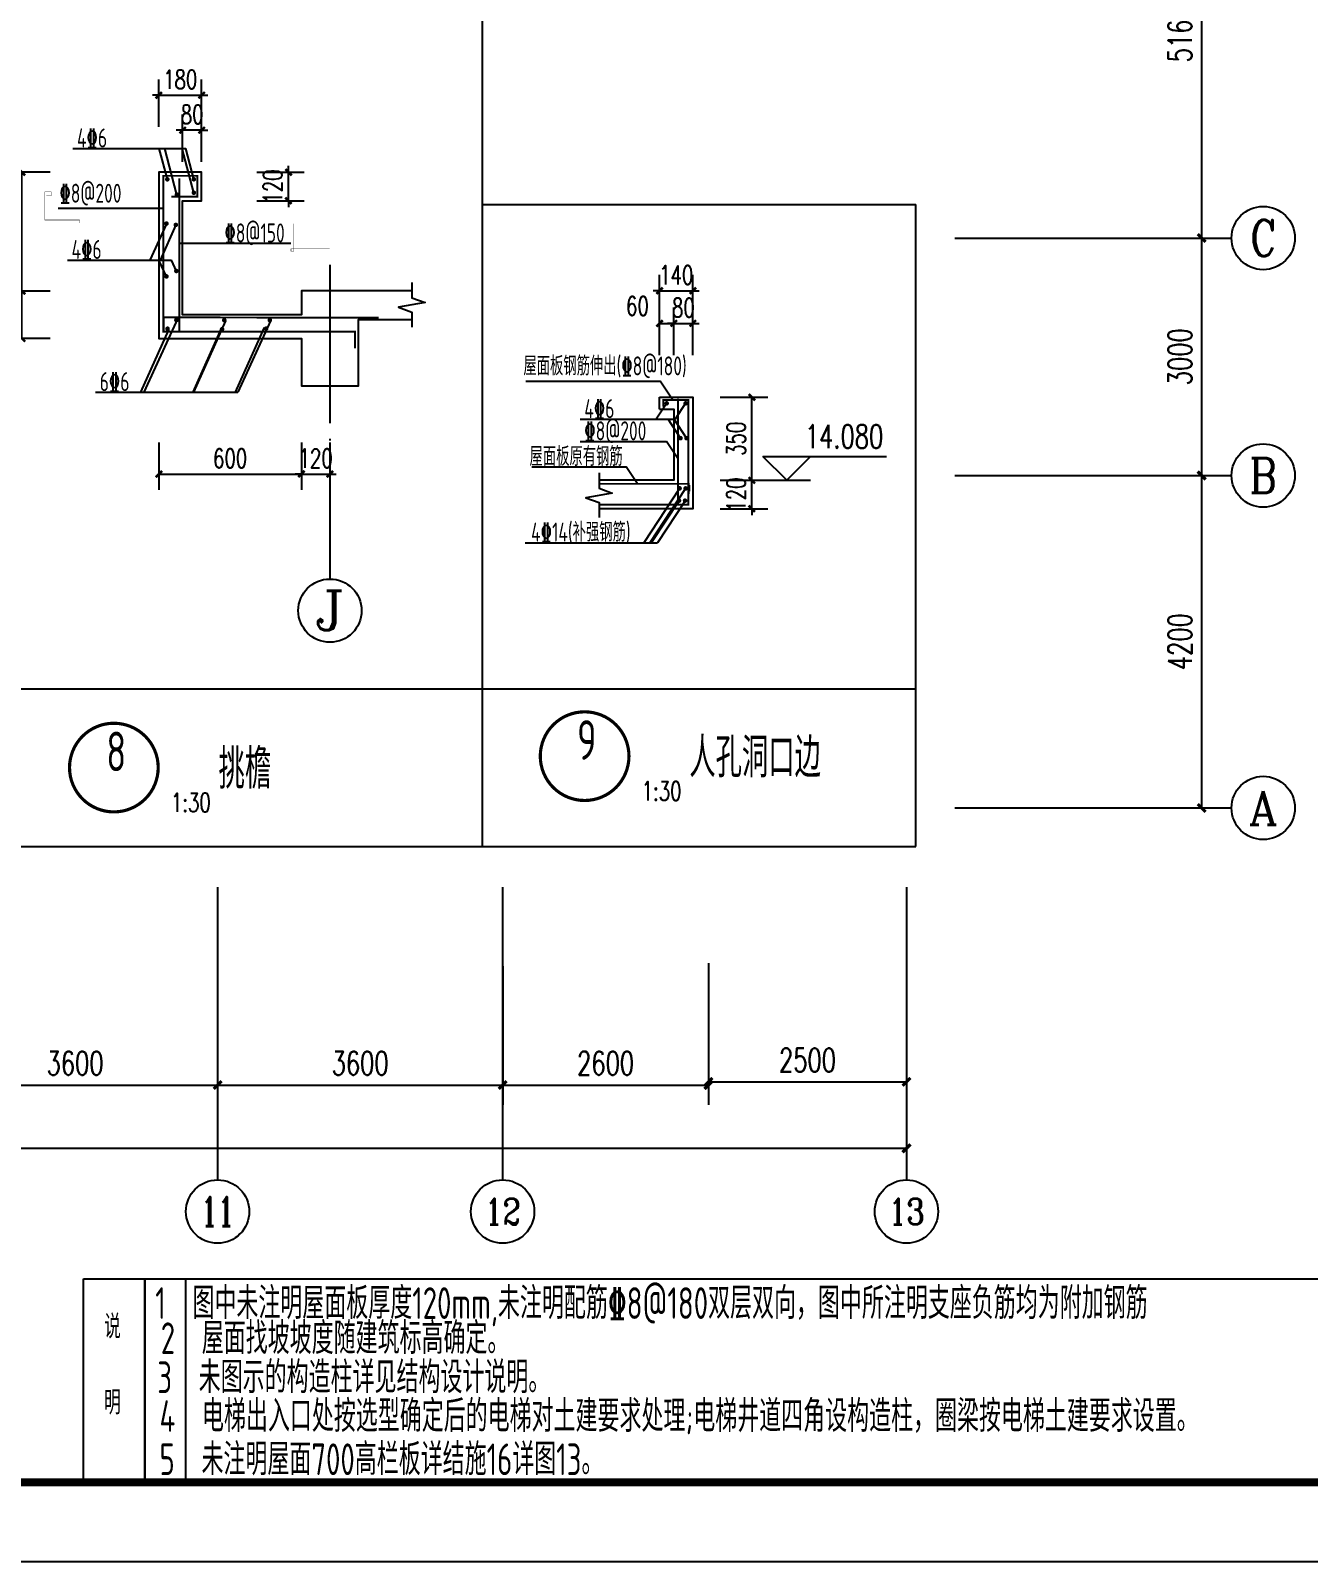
# Model space of a CAD drawing. Extents: x 1051052 to 1482120, y -981644 to -673261.
# Drawn here: x 1327296 to 1343434, y -924648 to -905310 of the extents above; entities that cross this region are included whole.
import ezdxf
from ezdxf.enums import TextEntityAlignment as Align

# ---------------------------------------------------------------- set-up
doc = ezdxf.new("R2010")
doc.units = 0
doc.header["$LTSCALE"] = 1000
doc.header["$MEASUREMENT"] = 0
doc.linetypes.add('DOTE', pattern=[2.42, 2, -0.2, 0.02, -0.2])
for name, color, linetype in [('A-Fixt', 81, 'Continuous'), ('AXIS', 3, 'Continuous'), ('AXIS_TEXT', 7, 'Continuous'), ('DIM_ELEV', 3, 'Continuous'), ('DIM_IDEN', 3, 'Continuous'), ('DIM_LEAD', 3, 'Continuous'), ('DIM_SYMB', 3, 'Continuous'), ('DOTE', 1, 'DOTE'), ('PUB_DIM', 3, 'Continuous'), ('PUB_TEXT', 7, 'Continuous'), ('TK', 142, 'Continuous'), ('剖面钢筋', 1, 'Continuous'), ('填充', 8, 'Continuous')]:
    doc.layers.add(name, color=color, linetype=linetype)
for name, color, linetype, lineweight in [('TAB', 7, 'Continuous', 25), ('TEXT', 7, 'Continuous', 25), ('TITLE', 7, 'Continuous', 25)]:
    doc.layers.add(name, color=color, linetype=linetype, lineweight=lineweight)
doc.styles.add('_TCH_AXIS', font='COMPLEX', dxfattribs={"bigfont": 'GBCBIG'})
doc.styles.add('_TCH_DIM', font='SIMPLEX', dxfattribs={"bigfont": 'GBCBIG'})
doc.styles.add('_TCH_DIM_T3', font='SIMPLEX', dxfattribs={"width": 0.705882, "bigfont": 'GBCBIG'})
doc.styles.add('COMPLEX', font='COMPLEX')
doc.styles.add('FromPkpm', font='Pkpmeng', dxfattribs={"width": 0.7, "bigfont": 'hztxt'})
doc.styles.get("Standard").update_dxf_attribs({"font": 'tssdeng.shx', "width": 0.7, "bigfont": '0hztxt.shx'})
doc.styles.add('TSSD_Norm', font='Tssdeng.shx', dxfattribs={"width": 0.7, "bigfont": 'hztxt.shx'})
doc.styles.add('TSSD_Num', font='Tssdeng.shx', dxfattribs={"width": 0.7, "bigfont": 'hztxt.shx'})
doc.dimstyles.new('_TCH_ARCH&&100', dxfattribs={"dimtxt": 297.5, "dimasz": 100, "dimexe": 250, "dimexo": 300, "dimgap": 126.25, "dimtad": 1, "dimdec": 0, "dimzin": 0, "dimdsep": 46, "dimtxsty": '_TCH_DIM_T3', "dimblk": 'ARCHTICK', "dimcen": 0.09, "dimclrt": 7, "dimazin": 2, "dimtfac": 1, "dimtdec": 0, "dimtix": 1, "dimtmove": 2, "dimatfit": 3, "dimfxl": 0, "dimtolj": 1, "dimtzin": 0, "dimarcsym": 0})
doc.dimstyles.new('TCH-30--80', dxfattribs={"dimtxt": 238, "dimasz": 80, "dimexe": 200, "dimexo": 240, "dimgap": 80, "dimtad": 1, "dimdec": 0, "dimlfac": 0.333333, "dimzin": 0, "dimdsep": 46, "dimtxsty": '_TCH_DIM_T3', "dimblk": 'ARCHTICK', "dimcen": 0.09, "dimclrt": 7, "dimazin": 2, "dimtfac": 1, "dimtdec": 0, "dimtix": 1, "dimtmove": 2, "dimatfit": 3, "dimfxl": 0, "dimtolj": 1, "dimtzin": 0, "dimarcsym": 0})

# ---------------------------------------------------------------- blocks, each defined once
blk = doc.blocks.new('_ArchTick')
at = {"color": 0, "linetype": 'ByBlock', "const_width": 0.4}
blk.add_lwpolyline([(-0.5, -0.5), (0.5, 0.5)], dxfattribs=at)
blk = doc.blocks.new('*D217')
at = {"layer": 'AXIS', "color": 0, "lineweight": -2, "transparency": 16777216}
for p, q in [((1340586, -910930), (1342336, -910930)), ((1342086, -915130), (1342086, -910930)), ((1340586, -915130), (1342336, -915130))]:
    blk.add_line(p, q, dxfattribs=at)
at = {"layer": 'Defpoints', "color": 0, "transparency": 16777216}
for p in [(1339586, -910930), (1342086, -910930), (1339586, -915130)]:
    blk.add_point(p, dxfattribs=at)
at = {"layer": 'AXIS', "color": 0, "lineweight": -2, "transparency": 16777216, "xscale": 100, "yscale": 100, "zscale": 100}
for p, rotation in [((1342086, -910930), 90), ((1342086, -915130), 270)]:
    blk.add_blockref('_ArchTick', p, dxfattribs=dict(at, rotation=rotation))
at = {"layer": 'AXIS', "color": 7, "transparency": 16777216, "insert": (1341811, -913030), "char_height": 297.5, "attachment_point": 5, "rotation": 90, "style": '_TCH_DIM_T3'}
blk.add_mtext('\\A1;4200', dxfattribs=at)
blk = doc.blocks.new('*D218')
at = {"layer": 'AXIS', "color": 0, "lineweight": -2, "transparency": 16777216}
for p, q in [((1340586, -907930), (1342336, -907930)), ((1342086, -910930), (1342086, -907930)), ((1340586, -910930), (1342336, -910930))]:
    blk.add_line(p, q, dxfattribs=at)
at = {"layer": 'Defpoints', "color": 0, "transparency": 16777216}
for p in [(1339586, -907930), (1342086, -907930), (1339586, -910930)]:
    blk.add_point(p, dxfattribs=at)
at = {"layer": 'AXIS', "color": 0, "lineweight": -2, "transparency": 16777216, "xscale": 100, "yscale": 100, "zscale": 100}
for p, rotation in [((1342086, -907930), 90), ((1342086, -910930), 270)]:
    blk.add_blockref('_ArchTick', p, dxfattribs=dict(at, rotation=rotation))
at = {"layer": 'AXIS', "color": 7, "transparency": 16777216, "insert": (1341811, -909430), "char_height": 297.5, "attachment_point": 5, "rotation": 90, "style": '_TCH_DIM_T3'}
blk.add_mtext('\\A1;3000', dxfattribs=at)
blk = doc.blocks.new('*D219')
at = {"layer": 'AXIS', "color": 0, "lineweight": -2, "transparency": 16777216}
for p, q in [((1340586, -902770), (1342336, -902770)), ((1342086, -907930), (1342086, -902770)), ((1340586, -907930), (1342336, -907930))]:
    blk.add_line(p, q, dxfattribs=at)
at = {"layer": 'Defpoints', "color": 0, "transparency": 16777216}
for p in [(1339586, -902770), (1342086, -902770), (1339586, -907930)]:
    blk.add_point(p, dxfattribs=at)
at = {"layer": 'AXIS', "color": 0, "lineweight": -2, "transparency": 16777216, "xscale": 100, "yscale": 100, "zscale": 100}
for p, rotation in [((1342086, -902770), 90), ((1342086, -907930), 270)]:
    blk.add_blockref('_ArchTick', p, dxfattribs=dict(at, rotation=rotation))
at = {"layer": 'AXIS', "color": 7, "transparency": 16777216, "insert": (1341811, -905350), "char_height": 297.5, "attachment_point": 5, "rotation": 90, "style": '_TCH_DIM_T3'}
blk.add_mtext('\\A1;5160', dxfattribs=at)
blk = doc.blocks.new('*D244')
at = {"layer": 'AXIS', "color": 0, "lineweight": -2, "transparency": 16777216}
for p, q in [((1326058, -917130), (1326058, -918880)), ((1329658, -917130), (1329658, -918880)), ((1326058, -918630), (1329658, -918630))]:
    blk.add_line(p, q, dxfattribs=at)
at = {"layer": 'Defpoints', "color": 0, "transparency": 16777216}
for p in [(1326058, -916130), (1329658, -916130), (1329658, -918630)]:
    blk.add_point(p, dxfattribs=at)
at = {"layer": 'AXIS', "color": 0, "lineweight": -2, "transparency": 16777216, "xscale": 100, "yscale": 100, "zscale": 100, "rotation": 180}
blk.add_blockref('_ArchTick', (1326058, -918630), dxfattribs=at)
at = {"layer": 'AXIS', "color": 0, "lineweight": -2, "transparency": 16777216, "xscale": 100, "yscale": 100, "zscale": 100}
blk.add_blockref('_ArchTick', (1329658, -918630), dxfattribs=at)
at = {"layer": 'AXIS', "color": 7, "transparency": 16777216, "insert": (1327858, -918355), "char_height": 297.5, "attachment_point": 5, "style": '_TCH_DIM_T3'}
blk.add_mtext('\\A1;3600', dxfattribs=at)
blk = doc.blocks.new('*D245')
at = {"layer": 'AXIS', "color": 0, "lineweight": -2, "transparency": 16777216}
for p, q in [((1329658, -917130), (1329658, -918880)), ((1333258, -917130), (1333258, -918880)), ((1329658, -918630), (1333258, -918630))]:
    blk.add_line(p, q, dxfattribs=at)
at = {"layer": 'Defpoints', "color": 0, "transparency": 16777216}
for p in [(1329658, -916130), (1333258, -916130), (1333258, -918630)]:
    blk.add_point(p, dxfattribs=at)
at = {"layer": 'AXIS', "color": 0, "lineweight": -2, "transparency": 16777216, "xscale": 100, "yscale": 100, "zscale": 100, "rotation": 180}
blk.add_blockref('_ArchTick', (1329658, -918630), dxfattribs=at)
at = {"layer": 'AXIS', "color": 0, "lineweight": -2, "transparency": 16777216, "xscale": 100, "yscale": 100, "zscale": 100}
blk.add_blockref('_ArchTick', (1333258, -918630), dxfattribs=at)
at = {"layer": 'AXIS', "color": 7, "transparency": 16777216, "insert": (1331458, -918355), "char_height": 297.5, "attachment_point": 5, "style": '_TCH_DIM_T3'}
blk.add_mtext('\\A1;3600', dxfattribs=at)
blk = doc.blocks.new('*D246')
at = {"layer": 'AXIS', "color": 0, "lineweight": -2, "transparency": 16777216}
for p, q in [((1299458, -917930), (1299458, -919680)), ((1338358, -917930), (1338358, -919680)), ((1299458, -919430), (1338358, -919430))]:
    blk.add_line(p, q, dxfattribs=at)
at = {"layer": 'Defpoints', "color": 0, "transparency": 16777216}
for p in [(1299458, -916130), (1338358, -916130), (1338358, -919430)]:
    blk.add_point(p, dxfattribs=at)
at = {"layer": 'AXIS', "color": 0, "lineweight": -2, "transparency": 16777216, "xscale": 100, "yscale": 100, "zscale": 100, "rotation": 180}
blk.add_blockref('_ArchTick', (1299458, -919430), dxfattribs=at)
at = {"layer": 'AXIS', "color": 0, "lineweight": -2, "transparency": 16777216, "xscale": 100, "yscale": 100, "zscale": 100}
blk.add_blockref('_ArchTick', (1338358, -919430), dxfattribs=at)
at = {"layer": 'AXIS', "color": 7, "transparency": 16777216, "insert": (1318908, -919155), "char_height": 297.5, "attachment_point": 5, "style": '_TCH_DIM_T3'}
blk.add_mtext('\\A1;38900', dxfattribs=at)
blk = doc.blocks.new('_AXISO')
blk.add_circle((0, 0), 0.5)
at = {"layer": 'AXIS_TEXT', "style": 'COMPLEX', "width": 1.041667}
blk.add_attdef('A', text='', height=0.56, dxfattribs=at).set_placement((-0.25, -0.28), (0.25, -0.28), align=Align.FIT)
blk = doc.blocks.new('*D251')
at = {"layer": 'AXIS', "color": 0, "lineweight": -2, "transparency": 16777216}
for p, q in [((1333258, -917130), (1333258, -918880)), ((1335858, -917130), (1335858, -918880)), ((1333258, -918630), (1335858, -918630))]:
    blk.add_line(p, q, dxfattribs=at)
at = {"layer": 'Defpoints', "color": 0, "transparency": 16777216}
for p in [(1333258, -916130), (1335858, -916195), (1335858, -918630)]:
    blk.add_point(p, dxfattribs=at)
at = {"layer": 'AXIS', "color": 0, "lineweight": -2, "transparency": 16777216, "xscale": 100, "yscale": 100, "zscale": 100, "rotation": 180}
blk.add_blockref('_ArchTick', (1333258, -918630), dxfattribs=at)
at = {"layer": 'AXIS', "color": 0, "lineweight": -2, "transparency": 16777216, "xscale": 100, "yscale": 100, "zscale": 100}
blk.add_blockref('_ArchTick', (1335858, -918630), dxfattribs=at)
at = {"layer": 'AXIS', "color": 7, "transparency": 16777216, "insert": (1334558, -918355), "char_height": 297.5, "attachment_point": 5, "style": '_TCH_DIM_T3'}
blk.add_mtext('\\A1;2600', dxfattribs=at)
blk = doc.blocks.new('*D253')
at = {"layer": 'AXIS', "color": 0, "lineweight": -2, "transparency": 16777216}
for p, q in [((1335858, -917090), (1335858, -918840)), ((1338358, -917090), (1338358, -918840)), ((1335858, -918590), (1338358, -918590))]:
    blk.add_line(p, q, dxfattribs=at)
at = {"layer": 'Defpoints', "color": 0, "transparency": 16777216}
for p in [(1335858, -916195), (1338358, -916622), (1338358, -918590)]:
    blk.add_point(p, dxfattribs=at)
at = {"layer": 'AXIS', "color": 0, "lineweight": -2, "transparency": 16777216, "xscale": 100, "yscale": 100, "zscale": 100, "rotation": 180}
blk.add_blockref('_ArchTick', (1335858, -918590), dxfattribs=at)
at = {"layer": 'AXIS', "color": 0, "lineweight": -2, "transparency": 16777216, "xscale": 100, "yscale": 100, "zscale": 100}
blk.add_blockref('_ArchTick', (1338358, -918590), dxfattribs=at)
at = {"layer": 'AXIS', "color": 7, "transparency": 16777216, "insert": (1337108, -918315), "char_height": 297.5, "attachment_point": 5, "style": '_TCH_DIM_T3'}
blk.add_mtext('\\A1;2500', dxfattribs=at)
blk = doc.blocks.new('*D834')
at = {"layer": 'Defpoints', "color": 0, "transparency": 16777216}
for p in [(1327187, -908600), (1327782, -908600), (1327782, -909199)]:
    blk.add_point(p, dxfattribs=at)
at = {"layer": 'PUB_DIM', "color": 0, "lineweight": -2, "transparency": 16777216}
for p, q in [((1327542, -908600), (1326987, -908600)), ((1327187, -909199), (1327187, -908600)), ((1327542, -909199), (1326987, -909199))]:
    blk.add_line(p, q, dxfattribs=at)
at = {"layer": 'PUB_DIM', "color": 0, "lineweight": -2, "transparency": 16777216, "xscale": 80, "yscale": 80, "zscale": 80}
for p, rotation in [((1327187, -908600), 90), ((1327187, -909199), 270)]:
    blk.add_blockref('_ArchTick', p, dxfattribs=dict(at, rotation=rotation))
at = {"layer": 'PUB_DIM', "color": 7, "transparency": 16777216, "insert": (1326988, -908899), "char_height": 238, "attachment_point": 5, "rotation": 90, "style": '_TCH_DIM_T3'}
blk.add_mtext('\\A1;200', dxfattribs=at)
blk = doc.blocks.new('*D835')
at = {"layer": 'Defpoints', "color": 0, "transparency": 16777216}
for p in [(1327187, -907099), (1327782, -907099), (1327782, -908600)]:
    blk.add_point(p, dxfattribs=at)
at = {"layer": 'PUB_DIM', "color": 0, "lineweight": -2, "transparency": 16777216}
for p, q in [((1327542, -907099), (1326987, -907099)), ((1327187, -908600), (1327187, -907099)), ((1327542, -908600), (1326987, -908600))]:
    blk.add_line(p, q, dxfattribs=at)
at = {"layer": 'PUB_DIM', "color": 0, "lineweight": -2, "transparency": 16777216, "xscale": 80, "yscale": 80, "zscale": 80}
for p, rotation in [((1327187, -907099), 90), ((1327187, -908600), 270)]:
    blk.add_blockref('_ArchTick', p, dxfattribs=dict(at, rotation=rotation))
at = {"layer": 'PUB_DIM', "color": 7, "transparency": 16777216, "insert": (1326988, -907849), "char_height": 238, "attachment_point": 5, "rotation": 90, "style": '_TCH_DIM_T3'}
blk.add_mtext('\\A1;500', dxfattribs=at)
blk = doc.blocks.new('*D836')
at = {"layer": 'Defpoints', "color": 0, "transparency": 16777216}
for p in [(1329095, -907099), (1330553, -907099), (1329095, -907459)]:
    blk.add_point(p, dxfattribs=at)
at = {"layer": 'PUB_DIM', "color": 0, "lineweight": -2, "transparency": 16777216}
for p, q in [((1330153, -907099), (1330753, -907099)), ((1330553, -907099), (1330553, -907019)), ((1330553, -907459), (1330553, -907099)), ((1330153, -907459), (1330753, -907459)), ((1330553, -907459), (1330553, -907539))]:
    blk.add_line(p, q, dxfattribs=at)
at = {"layer": 'PUB_DIM', "color": 0, "lineweight": -2, "transparency": 16777216, "xscale": 80, "yscale": 80, "zscale": 80}
for p, rotation in [((1330553, -907099), 270), ((1330553, -907459), 90)]:
    blk.add_blockref('_ArchTick', p, dxfattribs=dict(at, rotation=rotation))
at = {"layer": 'PUB_DIM', "color": 7, "transparency": 16777216, "insert": (1330354, -907279), "char_height": 238, "attachment_point": 5, "rotation": 90, "style": '_TCH_DIM_T3'}
blk.add_mtext('\\A1;120', dxfattribs=at)
blk = doc.blocks.new('*D837')
at = {"layer": 'Defpoints', "color": 0, "transparency": 16777216}
for p in [(1329456, -906126), (1328916, -907099), (1329456, -907099)]:
    blk.add_point(p, dxfattribs=at)
at = {"layer": 'PUB_DIM', "color": 0, "lineweight": -2, "transparency": 16777216}
for p, q in [((1328916, -906526), (1328916, -905926)), ((1329456, -906526), (1329456, -905926)), ((1328916, -906126), (1328836, -906126)), ((1328916, -906126), (1329456, -906126)), ((1329456, -906126), (1329536, -906126))]:
    blk.add_line(p, q, dxfattribs=at)
at = {"layer": 'PUB_DIM', "color": 0, "lineweight": -2, "transparency": 16777216, "xscale": 80, "yscale": 80, "zscale": 80}
blk.add_blockref('_ArchTick', (1328916, -906126), dxfattribs=at)
at = {"layer": 'PUB_DIM', "color": 0, "lineweight": -2, "transparency": 16777216, "xscale": 80, "yscale": 80, "zscale": 80, "rotation": 180}
blk.add_blockref('_ArchTick', (1329456, -906126), dxfattribs=at)
at = {"layer": 'PUB_DIM', "color": 7, "transparency": 16777216, "insert": (1329186, -905927), "char_height": 238, "attachment_point": 5, "style": '_TCH_DIM_T3'}
blk.add_mtext('\\A1;180', dxfattribs=at)
blk = doc.blocks.new('*D838')
at = {"layer": 'Defpoints', "color": 0, "transparency": 16777216}
for p in [(1329216, -906568), (1329456, -907541), (1329216, -907954)]:
    blk.add_point(p, dxfattribs=at)
at = {"layer": 'PUB_DIM', "color": 0, "lineweight": -2, "transparency": 16777216}
for p, q in [((1329216, -906968), (1329216, -906368)), ((1329456, -906968), (1329456, -906368)), ((1329216, -906568), (1329136, -906568)), ((1329456, -906568), (1329216, -906568)), ((1329456, -906568), (1329536, -906568))]:
    blk.add_line(p, q, dxfattribs=at)
at = {"layer": 'PUB_DIM', "color": 0, "lineweight": -2, "transparency": 16777216, "xscale": 80, "yscale": 80, "zscale": 80}
blk.add_blockref('_ArchTick', (1329216, -906568), dxfattribs=at)
at = {"layer": 'PUB_DIM', "color": 0, "lineweight": -2, "transparency": 16777216, "xscale": 80, "yscale": 80, "zscale": 80, "rotation": 180}
blk.add_blockref('_ArchTick', (1329456, -906568), dxfattribs=at)
at = {"layer": 'PUB_DIM', "color": 7, "transparency": 16777216, "insert": (1329336, -906369), "char_height": 238, "attachment_point": 5, "style": '_TCH_DIM_T3'}
blk.add_mtext('\\A1;80', dxfattribs=at)
blk = doc.blocks.new('*D839')
at = {"layer": 'Defpoints', "color": 0, "transparency": 16777216}
for p in [(1328916, -909199), (1330716, -909199), (1330716, -910912)]:
    blk.add_point(p, dxfattribs=at)
at = {"layer": 'PUB_DIM', "color": 0, "lineweight": -2, "transparency": 16777216}
for p, q in [((1328916, -910512), (1328916, -911112)), ((1330716, -910512), (1330716, -911112)), ((1328916, -910912), (1330716, -910912))]:
    blk.add_line(p, q, dxfattribs=at)
at = {"layer": 'PUB_DIM', "color": 0, "lineweight": -2, "transparency": 16777216, "xscale": 80, "yscale": 80, "zscale": 80, "rotation": 180}
blk.add_blockref('_ArchTick', (1328916, -910912), dxfattribs=at)
at = {"layer": 'PUB_DIM', "color": 0, "lineweight": -2, "transparency": 16777216, "xscale": 80, "yscale": 80, "zscale": 80}
blk.add_blockref('_ArchTick', (1330716, -910912), dxfattribs=at)
at = {"layer": 'PUB_DIM', "color": 7, "transparency": 16777216, "insert": (1329816, -910713), "char_height": 238, "attachment_point": 5, "style": '_TCH_DIM_T3'}
blk.add_mtext('\\A1;600', dxfattribs=at)
blk = doc.blocks.new('*D840')
at = {"layer": 'Defpoints', "color": 0, "transparency": 16777216}
for p in [(1330716, -909199), (1331076, -909799), (1331076, -910912)]:
    blk.add_point(p, dxfattribs=at)
at = {"layer": 'PUB_DIM', "color": 0, "lineweight": -2, "transparency": 16777216}
for p, q in [((1330716, -910512), (1330716, -911112)), ((1331076, -910512), (1331076, -911112)), ((1330716, -910912), (1330636, -910912)), ((1330716, -910912), (1331076, -910912)), ((1331076, -910912), (1331156, -910912))]:
    blk.add_line(p, q, dxfattribs=at)
at = {"layer": 'PUB_DIM', "color": 0, "lineweight": -2, "transparency": 16777216, "xscale": 80, "yscale": 80, "zscale": 80}
blk.add_blockref('_ArchTick', (1330716, -910912), dxfattribs=at)
at = {"layer": 'PUB_DIM', "color": 0, "lineweight": -2, "transparency": 16777216, "xscale": 80, "yscale": 80, "zscale": 80, "rotation": 180}
blk.add_blockref('_ArchTick', (1331076, -910912), dxfattribs=at)
at = {"layer": 'PUB_DIM', "color": 7, "transparency": 16777216, "insert": (1330896, -910713), "char_height": 238, "attachment_point": 5, "style": '_TCH_DIM_T3'}
blk.add_mtext('\\A1;120', dxfattribs=at)
blk = doc.blocks.new('*D851')
at = {"layer": 'Defpoints', "color": 0, "transparency": 16777216}
for p in [(1335660, -908596), (1335240, -909284), (1335660, -909284)]:
    blk.add_point(p, dxfattribs=at)
at = {"layer": 'PUB_DIM', "color": 0, "lineweight": -2, "transparency": 16777216}
for p, q in [((1335240, -908996), (1335240, -908396)), ((1335660, -908996), (1335660, -908396)), ((1335240, -908596), (1335160, -908596)), ((1335240, -908596), (1335660, -908596)), ((1335660, -908596), (1335740, -908596))]:
    blk.add_line(p, q, dxfattribs=at)
at = {"layer": 'PUB_DIM', "color": 0, "lineweight": -2, "transparency": 16777216, "xscale": 80, "yscale": 80, "zscale": 80}
blk.add_blockref('_ArchTick', (1335240, -908596), dxfattribs=at)
at = {"layer": 'PUB_DIM', "color": 0, "lineweight": -2, "transparency": 16777216, "xscale": 80, "yscale": 80, "zscale": 80, "rotation": 180}
blk.add_blockref('_ArchTick', (1335660, -908596), dxfattribs=at)
at = {"layer": 'PUB_DIM', "color": 7, "transparency": 16777216, "insert": (1335450, -908397), "char_height": 238, "attachment_point": 5, "style": '_TCH_DIM_T3'}
blk.add_mtext('\\A1;140', dxfattribs=at)
blk = doc.blocks.new('*D852')
at = {"layer": 'Defpoints', "color": 0, "transparency": 16777216}
for p in [(1335332, -910991), (1336405, -910991), (1335332, -911351)]:
    blk.add_point(p, dxfattribs=at)
at = {"layer": 'PUB_DIM', "color": 0, "lineweight": -2, "transparency": 16777216}
for p, q in [((1336005, -910991), (1336605, -910991)), ((1336405, -910991), (1336405, -910911)), ((1336405, -911351), (1336405, -910991)), ((1336005, -911351), (1336605, -911351)), ((1336405, -911351), (1336405, -911431))]:
    blk.add_line(p, q, dxfattribs=at)
at = {"layer": 'PUB_DIM', "color": 0, "lineweight": -2, "transparency": 16777216, "xscale": 80, "yscale": 80, "zscale": 80}
for p, rotation in [((1336405, -910991), 270), ((1336405, -911351), 90)]:
    blk.add_blockref('_ArchTick', p, dxfattribs=dict(at, rotation=rotation))
at = {"layer": 'PUB_DIM', "color": 7, "transparency": 16777216, "insert": (1336206, -911171), "char_height": 238, "attachment_point": 5, "rotation": 90, "style": '_TCH_DIM_T3'}
blk.add_mtext('\\A1;120', dxfattribs=at)
blk = doc.blocks.new('*D853')
at = {"layer": 'Defpoints', "color": 0, "transparency": 16777216}
for p in [(1335332, -909941), (1336405, -909941), (1335332, -910991)]:
    blk.add_point(p, dxfattribs=at)
at = {"layer": 'PUB_DIM', "color": 0, "lineweight": -2, "transparency": 16777216}
for p, q in [((1336005, -909941), (1336605, -909941)), ((1336405, -910991), (1336405, -909941)), ((1336005, -910991), (1336605, -910991))]:
    blk.add_line(p, q, dxfattribs=at)
at = {"layer": 'PUB_DIM', "color": 0, "lineweight": -2, "transparency": 16777216, "xscale": 80, "yscale": 80, "zscale": 80}
for p, rotation in [((1336405, -909941), 90), ((1336405, -910991), 270)]:
    blk.add_blockref('_ArchTick', p, dxfattribs=dict(at, rotation=rotation))
at = {"layer": 'PUB_DIM', "color": 7, "transparency": 16777216, "insert": (1336206, -910466), "char_height": 238, "attachment_point": 5, "rotation": 90, "style": '_TCH_DIM_T3'}
blk.add_mtext('\\A1;350', dxfattribs=at)
blk = doc.blocks.new('*D854')
at = {"layer": 'Defpoints', "color": 0, "transparency": 16777216}
for p in [(1335420, -909008), (1335240, -909941), (1335420, -909941)]:
    blk.add_point(p, dxfattribs=at)
at = {"layer": 'PUB_DIM', "color": 0, "lineweight": -2, "transparency": 16777216}
for p, q in [((1335240, -909408), (1335240, -908808)), ((1335420, -909408), (1335420, -908808)), ((1335240, -909008), (1335420, -909008))]:
    blk.add_line(p, q, dxfattribs=at)
at = {"layer": 'PUB_DIM', "color": 0, "lineweight": -2, "transparency": 16777216, "xscale": 80, "yscale": 80, "zscale": 80, "rotation": 180}
blk.add_blockref('_ArchTick', (1335240, -909008), dxfattribs=at)
at = {"layer": 'PUB_DIM', "color": 0, "lineweight": -2, "transparency": 16777216, "xscale": 80, "yscale": 80, "zscale": 80}
blk.add_blockref('_ArchTick', (1335420, -909008), dxfattribs=at)
at = {"layer": 'PUB_DIM', "color": 7, "transparency": 16777216, "insert": (1334960, -908788), "char_height": 238, "attachment_point": 5, "style": '_TCH_DIM_T3'}
blk.add_mtext('\\A1;60', dxfattribs=at)
blk = doc.blocks.new('*D855')
at = {"layer": 'Defpoints', "color": 0, "transparency": 16777216}
for p in [(1335660, -909008), (1335420, -909941), (1335660, -909941)]:
    blk.add_point(p, dxfattribs=at)
at = {"layer": 'PUB_DIM', "color": 0, "lineweight": -2, "transparency": 16777216}
for p, q in [((1335420, -909408), (1335420, -908808)), ((1335660, -909408), (1335660, -908808)), ((1335420, -909008), (1335340, -909008)), ((1335420, -909008), (1335660, -909008)), ((1335660, -909008), (1335740, -909008))]:
    blk.add_line(p, q, dxfattribs=at)
at = {"layer": 'PUB_DIM', "color": 0, "lineweight": -2, "transparency": 16777216, "xscale": 80, "yscale": 80, "zscale": 80}
blk.add_blockref('_ArchTick', (1335420, -909008), dxfattribs=at)
at = {"layer": 'PUB_DIM', "color": 0, "lineweight": -2, "transparency": 16777216, "xscale": 80, "yscale": 80, "zscale": 80, "rotation": 180}
blk.add_blockref('_ArchTick', (1335660, -909008), dxfattribs=at)
at = {"layer": 'PUB_DIM', "color": 7, "transparency": 16777216, "insert": (1335540, -908809), "char_height": 238, "attachment_point": 5, "style": '_TCH_DIM_T3'}
blk.add_mtext('\\A1;80', dxfattribs=at)
blk = doc.blocks.new('A2K')
at = {"layer": 'TK'}
blk.add_lwpolyline([(0, 0), (59400, 0), (59400, 42000), (0, 42000)], close=True, dxfattribs=at)
at = {"layer": 'TK', "const_width": 100}
blk.add_lwpolyline([(2500, 1000), (58400, 1000), (58400, 41000), (2500, 41000)], close=True, dxfattribs=at)

msp = doc.modelspace()

# ---------------------------------------------------------------- linework, layer by layer
at = {"layer": 'A-Fixt', "color": 0}
msp.add_line((1335239.768, -910090.667), (1335239.768, -909940.667), dxfattribs=at)
for points in [[(1332110.522, -908598.546), (1330716.324, -908598.546), (1330716.324, -908898.546), (1329216.324, -908898.546), (1329216.324, -907459.327), (1329456.324, -907459.327), (1329456.324, -907098.546), (1328916.324, -907098.546), (1328916.324, -909198.546), (1330716.324, -909198.546), (1330716.324, -909798.546), (1331436.324, -909798.546), (1331436.324, -908961.44), (1332110.522, -908961.44)], [(1335239.768, -909940.667), (1335659.768, -909940.667), (1335659.768, -911350.667), (1334474.613, -911350.667)], [(1335239.768, -910090.667), (1335419.768, -910090.667), (1335419.768, -910990.667), (1334474.613, -910990.667)]]:
    msp.add_lwpolyline(points, dxfattribs=at)
at = {"layer": 'AXIS'}
for p, q in [((1338970.013, -907930.289), (1342462.943, -907930.289)), ((1338970.013, -910930.289), (1342462.943, -910930.289)), ((1338970.013, -915130.289), (1342462.943, -915130.289)), ((1329657.602, -916130.289), (1329657.602, -919828.949)), ((1333257.602, -916130.289), (1333257.602, -919828.949)), ((1338357.602, -916130.289), (1338357.602, -919828.949))]:
    msp.add_line(p, q, dxfattribs=at)
for points in [[(1327962.497, -921077.212), (1343758.453, -921077.212), (1343758.453, -923648.121), (1327962.497, -923648.121)], [(1327962.497, -921077.212), (1328739.719, -921077.212), (1328739.719, -923648.121), (1327962.497, -923648.121)], [(1328739.719, -921077.212), (1329250.688, -921077.212), (1329250.688, -923648.121), (1328739.719, -923648.121)]]:
    msp.add_lwpolyline(points, close=True, dxfattribs=at)
msp.add_circle((1331076.324, -912637.436), 399.6, dxfattribs=at)
at = {"layer": 'DIM_ELEV'}
for p, q in [((1336845.202, -910990.667), (1336545.202, -910690.667)), ((1336545.202, -910690.667), (1338105.202, -910690.667)), ((1336845.202, -910990.667), (1337145.202, -910690.667)), ((1336145.202, -910990.667), (1337145.202, -910990.667))]:
    msp.add_line(p, q, dxfattribs=at)
at = {"layer": 'DIM_IDEN', "const_width": 40}
for points in [[(1334852.961, -914475.657, 1), (1333732.961, -914475.657, 1)], [(1328907.537, -914620.023, 1), (1327787.537, -914620.023, 1)]]:
    msp.add_lwpolyline(points, format="xyb", close=True, dxfattribs=at)
at = {"layer": 'DIM_LEAD'}
for p, q in [((1327830.65, -906800.712), (1329254.81, -906800.712)), ((1329022.942, -907188.487), (1328920.215, -906800.712)), ((1329143.849, -907382.557), (1328989.711, -906800.712)), ((1329357.537, -907357.691), (1329209.986, -906800.712)), ((1329357.537, -907188.487), (1329254.81, -906800.712)), ((1328973.163, -907556.508), (1327644.765, -907556.508)), ((1329011.988, -907752.371), (1328801.9, -908209.311)), ((1329130.322, -907764.44), (1328931.209, -908209.311)), ((1330581.176, -908000.225), (1329175.993, -908000.225)), ((1327761.518, -908209.311), (1329076.531, -908209.311)), ((1329011.988, -908416.362), (1328916.792, -908209.311)), ((1329139.723, -908350.5), (1329076.531, -908209.311)), ((1329155.261, -908943.679), (1328725.281, -909878.884)), ((1329704.593, -909072.126), (1329343.509, -909878.884)), ((1329756.547, -908977.757), (1329353.226, -909878.884)), ((1330246.868, -909062.449), (1329881.453, -909878.884)), ((1330328.131, -908969.467), (1329913.053, -909878.884)), ((1329036.432, -909089.066), (1328682.93, -909878.884)), ((1333550.784, -909739.183), (1335249.052, -909739.183)), ((1335405.814, -909977.442), (1335249.052, -909739.183)), ((1328117.271, -909878.884), (1329913.053, -909878.884)), ((1335329.541, -910018.249), (1335196.677, -910220.186)), ((1335568.901, -910018.306), (1335436.074, -910220.186)), ((1334237.132, -910220.186), (1335436.074, -910220.186)), ((1335504.516, -910458.446), (1335347.755, -910220.186)), ((1335579.804, -910458.446), (1335423.043, -910220.186)), ((1334237.132, -910500.663), (1335326.535, -910500.663)), ((1335468.977, -910717.16), (1335326.535, -910500.663)), ((1333625.454, -910818.842), (1334818.804, -910818.842)), ((1334961.247, -911035.338), (1334818.804, -910818.842)), ((1335492.327, -911092.382), (1335039.852, -911780.091)), ((1335568.631, -911092.382), (1335116.156, -911780.091)), ((1335485.27, -911247.577), (1335134.904, -911780.091)), ((1335561.573, -911248.368), (1335211.729, -911780.091)), ((1333541.305, -911780.091), (1335211.729, -911780.091))]:
    msp.add_line(p, q, dxfattribs=at)
at = {"layer": 'DIM_SYMB'}
for points in [[(1332110.522, -908492.947), (1332110.522, -908685.223), (1332278.522, -908746.37), (1331942.522, -908805.615), (1332110.522, -908865.223), (1332110.522, -909057.498)], [(1334474.613, -910897.932), (1334474.613, -911090.208), (1334642.613, -911151.355), (1334306.613, -911210.6), (1334474.613, -911270.208), (1334474.613, -911462.484)]]:
    msp.add_lwpolyline(points, dxfattribs=at)
at = {"layer": 'DOTE', "linetype": 'DOTE'}
msp.add_line((1331076.324, -908268.546), (1331076.324, -912237.836), dxfattribs=at)
at = {"layer": 'DOTE'}
msp.add_line((1332110.522, -908598.546), (1330716.324, -908598.546), dxfattribs=at)
at = {"layer": 'TAB'}
for p, q in [((1333001.907, -915618.815), (1333001.907, -904575.371)), ((1333001.907, -907507.926), (1338476.501, -907507.926)), ((1338476.501, -915618.815), (1338476.501, -907507.926)), ((1311344.242, -913624.854), (1333001.907, -913624.854)), ((1333001.907, -913624.854), (1338476.501, -913624.854)), ((1311344.242, -915618.815), (1333001.907, -915618.815)), ((1333001.907, -915618.815), (1338476.501, -915618.815))]:
    msp.add_line(p, q, dxfattribs=at)
at = {"layer": '剖面钢筋'}
msp.add_line((1335613.884, -911051.652), (1335613.884, -911127.253), dxfattribs=at)
for points, const_width in [([(1329072.785, -907409.444), (1329403.515, -907409.444), (1329403.515, -907144.58), (1328973.163, -907144.58), (1328973.163, -909113.675), (1331391.332, -909113.675), (1331391.332, -909323.831)], 25), ([(1329175.993, -907177.311), (1329175.993, -909113.139), (1328976.662, -909113.139), (1328976.662, -908933.641), (1331691.921, -908935.214)], 25), ([(1327494.467, -907395.608), (1327553.998, -907395.608), (1327553.998, -907347.933), (1327476.535, -907347.933), (1327476.535, -907702.37), (1327911.805, -907702.37), (1327911.805, -907740.198)], 4.5), ([(1330620.601, -907749.141), (1330620.601, -908097.59), (1330584.722, -908097.59), (1330584.722, -908065.28), (1331073.468, -908065.563)], 4.5), ([(1334474.613, -911298.822), (1335604.253, -911298.822), (1335604.253, -909977.442), (1335287.07, -909977.442), (1335287.07, -910061.194)], 25), ([(1335607.395, -911164.297), (1335607.395, -911035.338), (1334474.613, -911035.338)], 25)]:
    msp.add_lwpolyline(points, dxfattribs=dict(at, const_width=const_width))
at = {"layer": '剖面钢筋', "const_width": 28.8}
for points in [[(1329008.542, -907188.487, 1), (1329037.342, -907188.487, 1)], [(1329343.137, -907188.487, 1), (1329371.937, -907188.487, 1)], [(1329343.137, -907357.691, 1), (1329371.937, -907357.691, 1)], [(1329129.449, -907382.557, 1), (1329158.249, -907382.557, 1)], [(1328997.588, -907747.59, 1), (1329026.388, -907747.59, 1)], [(1329115.922, -907764.44, 1), (1329144.722, -907764.44, 1)], [(1328997.588, -908414.706, 1), (1329026.388, -908414.706, 1)], [(1329122.686, -908346.87, 1), (1329151.486, -908346.87, 1)], [(1329011.111, -909075.684, 1), (1329039.911, -909075.684, 1)], [(1329122.694, -908967.08, 1), (1329151.494, -908967.08, 1)], [(1329699.201, -909082.809, 1), (1329728.001, -909082.809, 1)], [(1329727.549, -908967.435, 1), (1329756.349, -908967.435, 1)], [(1330255.842, -909074.216, 1), (1330284.642, -909074.216, 1)], [(1330302.563, -908967.772, 1), (1330331.363, -908967.772, 1)], [(1335315.141, -910018.362, 1), (1335343.941, -910018.362, 1)], [(1335554.501, -910018.306, 1), (1335583.301, -910018.306, 1)], [(1335490.116, -910458.446, 1), (1335518.916, -910458.446, 1)], [(1335565.404, -910458.446, 1), (1335594.204, -910458.446, 1)], [(1335477.927, -911092.382, 1), (1335506.727, -911092.382, 1)], [(1335554.231, -911093.173, 1), (1335583.031, -911093.173, 1)], [(1335470.87, -911247.577, 1), (1335499.67, -911247.577, 1)], [(1335547.173, -911248.368, 1), (1335575.973, -911248.368, 1)]]:
    msp.add_lwpolyline(points, format="xyb", close=True, dxfattribs=at)
at = {"layer": '剖面钢筋'}
msp.add_lwpolyline([(1335265.046, -911298.577, 25, 25, 0), (1335472.126, -911298.577, 25, 25, 0), (1335472.126, -909961.271, 0, 0, 0)], format="xyseb", dxfattribs=at)

# ---------------------------------------------------------------- block references
at = {"layer": 'AXIS'}
ref = msp.add_blockref('_AXISO', (1342862.943, -907930.289), dxfattribs=dict(at, xscale=800, yscale=800, zscale=800))
ref.add_attrib('A', 'C', dxfattribs={"layer": 'AXIS_TEXT', "height": 455.691, "style": '_TCH_AXIS'}).set_placement((1342700.197, -908158.134), (1343025.69, -908158.134), align=Align.FIT)
ref = msp.add_blockref('_AXISO', (1342862.943, -910930.289), dxfattribs=dict(at, xscale=800, yscale=800, zscale=800))
ref.add_attrib('A', 'B', dxfattribs={"layer": 'AXIS_TEXT', "height": 435.257, "style": '_TCH_AXIS'}).set_placement((1342686.768, -911147.918), (1343039.119, -911147.918), align=Align.FIT)
ref = msp.add_blockref('_AXISO', (1342862.943, -915130.289), dxfattribs=dict(at, xscale=800, yscale=800, zscale=800))
ref.add_attrib('A', 'A', dxfattribs={"layer": 'AXIS_TEXT', "height": 425.184, "style": '_TCH_AXIS'}).set_placement((1342680.722, -915342.881), (1343045.165, -915342.881), align=Align.FIT)
ref = msp.add_blockref('_AXISO', (1329657.602, -920228.949), dxfattribs=dict(at, xscale=800, yscale=800, zscale=800))
ref.add_attrib('A', '11', dxfattribs={"layer": 'AXIS_TEXT', "height": 368.7626, "style": '_TCH_AXIS'}).set_placement((1329446.88, -920413.331), (1329868.323, -920413.331), align=Align.FIT)
ref = msp.add_blockref('_AXISO', (1333257.602, -920228.949), dxfattribs=dict(at, xscale=800, yscale=800, zscale=800))
ref.add_attrib('A', '12', dxfattribs={"layer": 'AXIS_TEXT', "height": 328.4455, "style": '_TCH_AXIS'}).set_placement((1333030.818, -920393.172), (1333484.385, -920393.172), align=Align.FIT)
ref = msp.add_blockref('_AXISO', (1338357.602, -920228.949), dxfattribs=dict(at, xscale=800, yscale=800, zscale=800))
ref.add_attrib('A', '13', dxfattribs={"layer": 'AXIS_TEXT', "height": 328.4455, "style": '_TCH_AXIS'}).set_placement((1338130.818, -920393.172), (1338584.385, -920393.172), align=Align.FIT)
at = {"layer": '填充'}
msp.add_blockref('A2K', (1292358.453, -924648.121), dxfattribs=at)

# ---------------------------------------------------------------- texts
at = {"layer": 'AXIS_TEXT', "style": '_TCH_AXIS', "width": 1.545455}
msp.add_text('J', height=496.939, dxfattribs=at).set_placement((1330875.182, -912885.906), (1331277.466, -912885.906), align=Align.FIT)
at = {"layer": 'PUB_TEXT'}
for s, height, style, width, p in [('4%%1326', 240, 'TSSD_Norm', 0.7, (1327882.232, -906786.115)), ('%%1328@200', 240, 'TSSD_Norm', 0.7, (1327659.663, -907484.508)), ('%%1328@150', 240, 'TSSD_Norm', 0.7, (1329743.47, -907985.771)), ('4%%1326', 240, 'TSSD_Norm', 0.7, (1327813.1, -908194.714)), ('屋面板钢筋伸出(%%1328@180)', 240, 'TSSD_Norm', 0.7, (1333520.354, -909665.817)), ('6%%1326', 240, 'TSSD_Norm', 0.7, (1328168.852, -909864.287)), ('4%%1326', 240, 'TSSD_Norm', 0.7, (1334288.713, -910205.589)), ('%%1328@200', 240, 'TSSD_Norm', 0.7, (1334288.713, -910486.066)), ('屋面板原有钢筋', 240, 'TSSD_Norm', 0.7, (1333597.644, -910809.623)), ('4%%13214(补强钢筋)', 240, 'TSSD_Norm', 0.7, (1333616.903, -911765.494)), ('1:30', 238, '_TCH_DIM', 0.705882, (1335012.961, -915035.657)), ('1:30', 238, '_TCH_DIM', 0.705882, (1329067.537, -915180.023))]:
    msp.add_text(s, height=height, dxfattribs=dict(at, style=style, width=width)).set_placement(p)
at = {"layer": 'PUB_TEXT', "color": 7, "style": '_TCH_DIM', "width": 0.705882}
msp.add_text('14.080', height=297.5, dxfattribs=at).set_placement((1337075.202, -910585.667))
at = {"layer": 'PUB_TEXT', "width": 0.7}
for s, p in [('9', (1334197.122, -914671.965)), ('8', (1328251.699, -914816.33))]:
    msp.add_text(s, height=500, dxfattribs=at).set_placement(p, align=Align.BOTTOM_LEFT)
for s, p in [('人孔洞口边', (1335614.77, -914743.251)), ('挑檐', (1329669.346, -914887.616))]:
    msp.add_text(s, height=500, dxfattribs=at).set_placement(p)
at = {"layer": 'TEXT', "style": 'TSSD_Num', "width": 0.69386}
msp.add_text('1  图中未注明屋面板厚度120mm,未注明配筋%%1328@180双层双向，图中所注明支座负筋均为附加钢筋', height=400, dxfattribs=at).set_placement((1328870.828, -921185.396), align=Align.TOP_LEFT)
for s, p in [('2  屋面找坡坡度随建筑标高确定。     ', (1328939.981, -922029.286)), ('3  未图示的构造柱详见结构设计说明。', (1328896.279, -922522.603)), ('4  电梯出入口处按选型确定后的电梯对土建要求处理;电梯井道四角设构造柱，圈梁按电梯土建要求设置。', (1328924.449, -923012.104)), ('5  未注明屋面700高栏板详结施16详图13。', (1328924.449, -923558.008))]:
    msp.add_text(s, height=400, dxfattribs=at).set_placement(p)
at = {"layer": 'TITLE', "style": 'FromPkpm', "width": 0.7}
for s, p in [('说', (1328224.974, -921532.017)), ('明', (1328224.974, -922490.675))]:
    msp.add_text(s, height=300, dxfattribs=at).set_placement(p, align=Align.TOP_LEFT)

# ---------------------------------------------------------------- dimensions: what is measured, and where the dimension line sits
at = {"layer": 'AXIS'}
for p1, p2, distance, picture, middle in [((1339586.262, -907930.289), (1339586.262, -902770.289), -2500, '*D219', (1341811.262, -905350.289)), ((1339586.262, -910930.289), (1339586.262, -907930.289), -2500, '*D218', (1341811.262, -909430.289)), ((1339586.262, -915130.289), (1339586.262, -910930.289), -2500, '*D217', (1341811.262, -913030.289)), ((1299457.602, -916130.289), (1338357.602, -916130.289), -3300, '*D246', (1318907.602, -919155.289)), ((1326057.602, -916130.289), (1329657.602, -916130.289), -2500, '*D244', (1327857.602, -918355.289)), ((1329657.602, -916130.289), (1333257.602, -916130.289), -2500, '*D245', (1331457.602, -918355.289))]:
    dim = msp.add_aligned_dim(p1=p1, p2=p2, distance=distance, dimstyle='_TCH_ARCH&&100', dxfattribs=at)
    dim.commit()
    dim.dimension.update_dxf_attribs({"geometry": picture, "text_midpoint": middle})
for base, p1, p2, picture, middle in [((1335857.602, -918630.289), (1333257.602, -916130.289), (1335857.602, -916194.555), '*D251', (1334557.602, -918355.289)), ((1338357.602, -918590.25), (1335857.602, -916194.555), (1338357.602, -916621.727), '*D253', (1337107.602, -918315.25))]:
    dim = msp.add_linear_dim(base=base, p1=p1, p2=p2, angle=180, dimstyle='_TCH_ARCH&&100', dxfattribs=at)
    dim.commit()
    dim.dimension.update_dxf_attribs({"geometry": picture, "text_midpoint": middle})
at = {"layer": 'PUB_DIM'}
for p1, p2, distance, picture, middle in [((1328916.324, -907098.546), (1329456.324, -907098.546), 973.023, '*D837', (1329186.324, -905926.523)), ((1329095.401, -907459.327), (1329095.401, -907098.546), -1457.698, '*D836', (1330354.099, -907278.937)), ((1335239.768, -909283.684), (1335659.768, -909283.684), 687.57, '*D851', (1335449.768, -908397.114)), ((1327781.812, -909198.546), (1327781.812, -908599.876), 595.225, '*D834', (1326987.587, -908899.211)), ((1335419.768, -909940.667), (1335659.768, -909940.667), 932.338, '*D855', (1335539.768, -908809.33)), ((1335331.807, -910990.667), (1335331.807, -909940.667), -1073.395, '*D853', (1336206.202, -910465.667)), ((1335331.807, -911350.667), (1335331.807, -910990.667), -1073.395, '*D852', (1336206.202, -911170.667))]:
    dim = msp.add_aligned_dim(p1=p1, p2=p2, distance=distance, dimstyle='TCH-30--80', dxfattribs=at)
    dim.commit()
    dim.dimension.update_dxf_attribs({"geometry": picture, "text_midpoint": middle})
for base, p1, p2, angle, picture, middle in [((1329216.324, -906567.895), (1329456.324, -907540.918), (1329216.324, -907953.992), 180, '*D838', (1329336.324, -906368.895)), ((1327186.587, -907098.546), (1327781.812, -908599.876), (1327781.812, -907098.546), 270, '*D835', (1326987.587, -907849.211))]:
    dim = msp.add_linear_dim(base=base, p1=p1, p2=p2, angle=angle, dimstyle='TCH-30--80', dxfattribs=at)
    dim.commit()
    dim.dimension.update_dxf_attribs({"geometry": picture, "text_midpoint": middle})
dim = msp.add_linear_dim(base=(1335419.768, -909008.33), p1=(1335239.768, -909940.667), p2=(1335419.768, -909940.667), angle=0, dimstyle='TCH-30--80', dxfattribs=at)
dim.commit()
dim.dimension.update_dxf_attribs({"geometry": '*D854', "text_midpoint": (1334959.768, -908788.33), "dimtype": 129})
for base, p1, p2, picture, middle in [((1330716.324, -910912.053), (1328916.324, -909198.546), (1330716.324, -909198.546), '*D839', (1329816.324, -910713.053)), ((1331076.324, -910912.053), (1330716.324, -909198.546), (1331076.324, -909798.546), '*D840', (1330896.324, -910713.053))]:
    dim = msp.add_linear_dim(base=base, p1=p1, p2=p2, dimstyle='TCH-30--80', dxfattribs=at)
    dim.commit()
    dim.dimension.update_dxf_attribs({"geometry": picture, "text_midpoint": middle})

doc.saveas('drawing.dxf')
